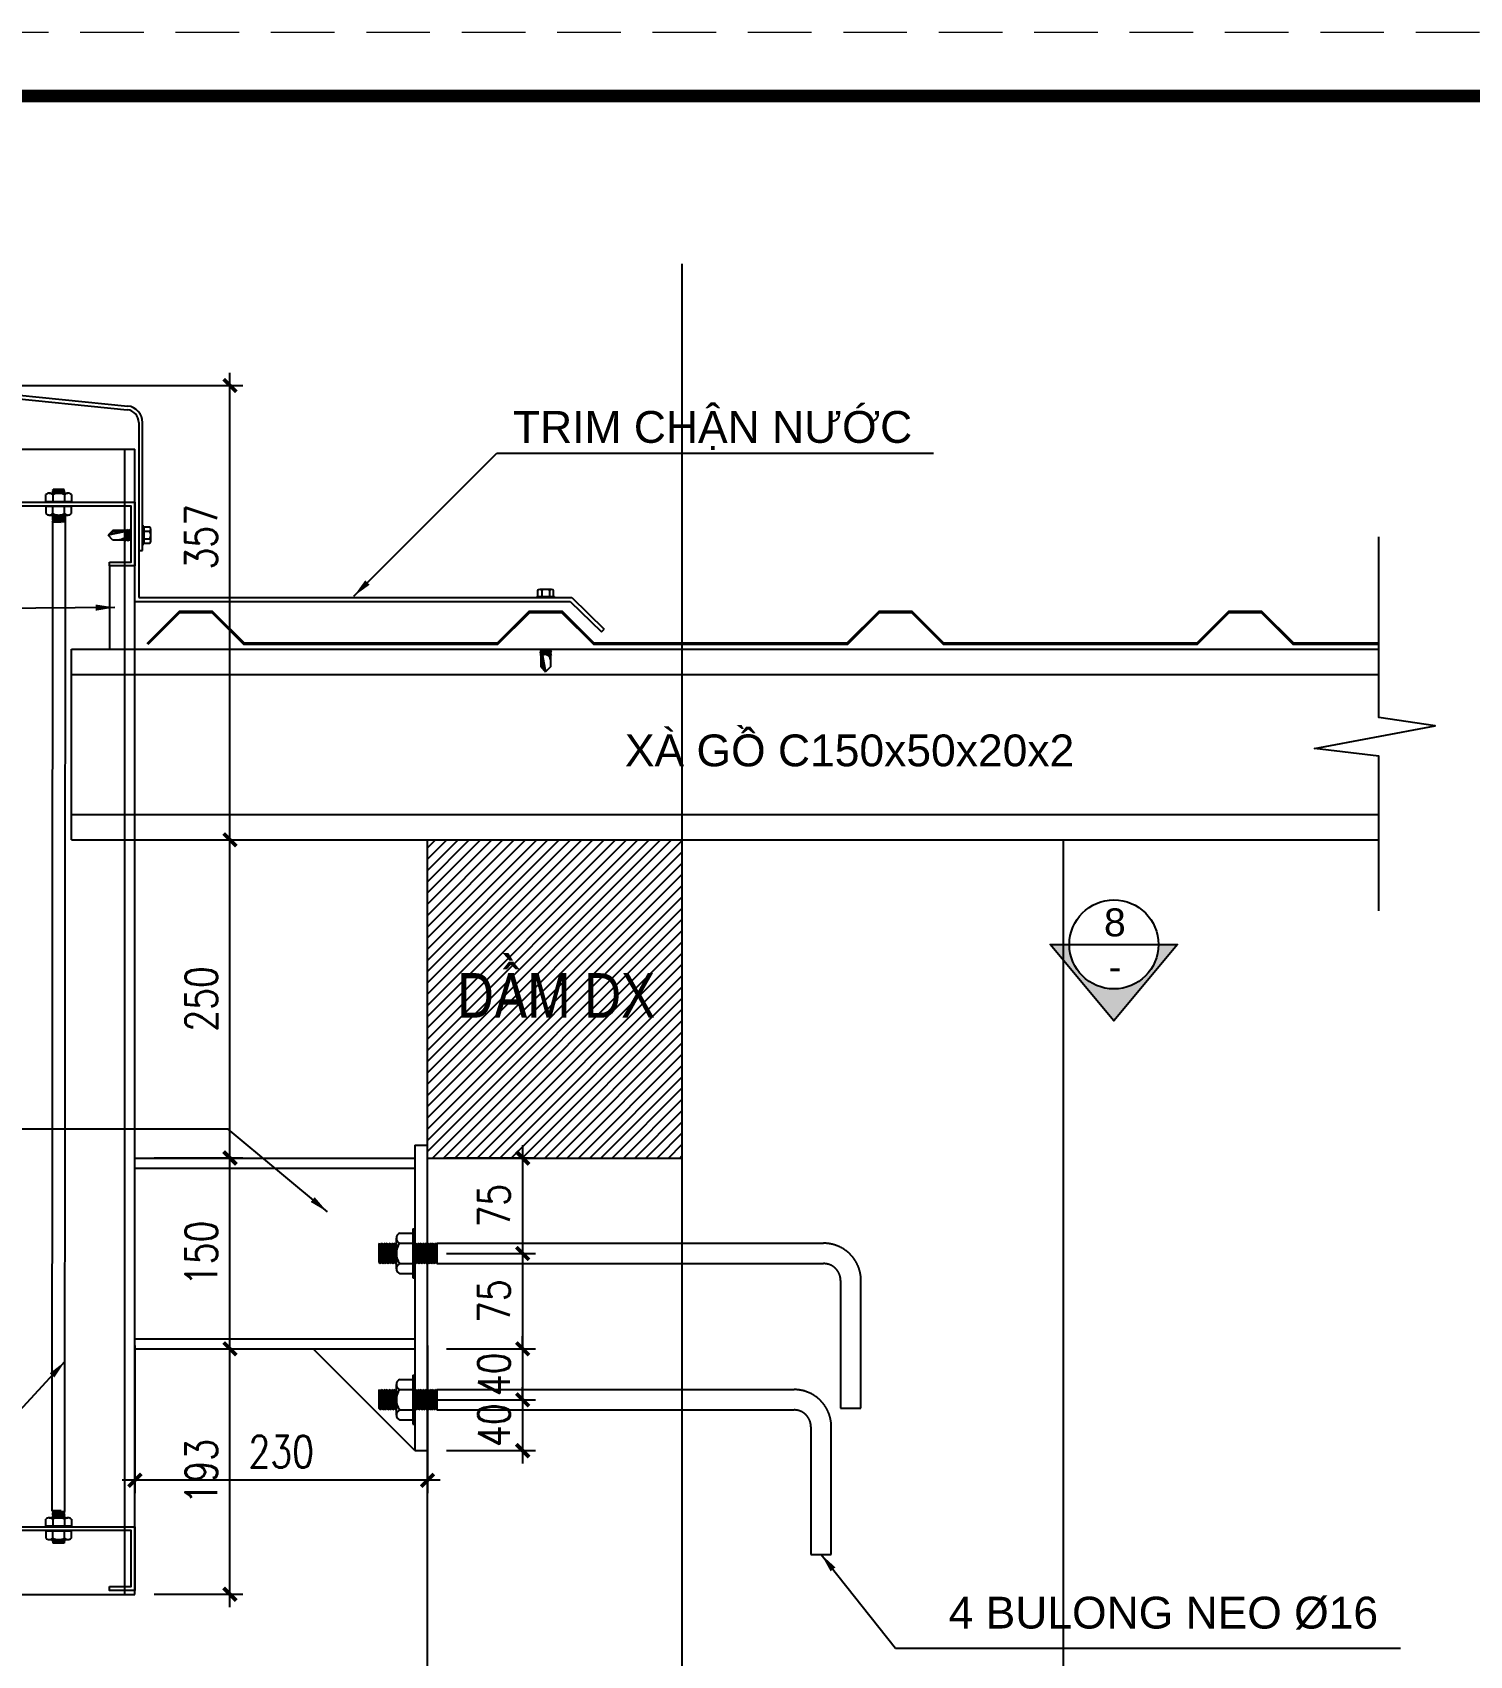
# Model space of a CAD drawing. Header units: inches. Extents: x 651127 to 1529722, y 768575 to 1021311.
# Drawn here: x 1243196 to 1254494, y 815219 to 827975 of the extents above; entities that cross this region are included whole.
import ezdxf
from ezdxf.enums import TextEntityAlignment as Align

# ---------------------------------------------------------------- set-up
doc = ezdxf.new("R2010")
doc.units = ezdxf.units.IN
doc.header["$LTSCALE"] = 1000
doc.header["$MEASUREMENT"] = 0
for name, pattern in [('CENTER2', [1.125, 0.75, -0.125, 0.125, -0.125]), ('DASHED2', [0.375, 0.25, -0.125]), ('HIDDEN', [0.375, 0.25, -0.125])]:
    doc.linetypes.add(name, pattern=pattern)
doc.layers.get('DEFPOINTS').update_dxf_attribs({"color": 8, "lineweight": 9})
for name, color, linetype in [('DWGshare.com_1', 7, 'Continuous'), ('DWGshare.com_10', 7, 'Continuous'), ('DWGshare.com_16', 2, 'Continuous'), ('DWGshare.com_19', 136, 'Continuous'), ('DWGshare.com_3', 7, 'Continuous'), ('DWGshare.com_32', 253, 'Continuous'), ('DWGshare.com_35', 9, 'Continuous'), ('DWGshare.com_36', 2, 'Continuous'), ('DWGshare.com_4', 8, 'CENTER2'), ('DWGshare.com_47', 2, 'Continuous'), ('DWGshare.com_9', 8, 'Continuous')]:
    doc.layers.add(name, color=color, linetype=linetype)
doc.styles.add('DWGshare.com_11', font='VNI-HelveB.TTF')
doc.styles.add('DWGshare.com_14', font='romans.shx', dxfattribs={"width": 0.8})
doc.styles.add('DWGshare.com_4', font='romans.shx', dxfattribs={"width": 0.8})
doc.styles.add('DWGshare.com_5', font='VHELVCN.TTF')
doc.styles.add('DWGshare.com_6', font='VHELVEN.TTF')
doc.dimstyles.new('DWGshare.com_12', dxfattribs={"dimscale": 100, "dimtxt": 2, "dimasz": 1.5, "dimexe": 1.5, "dimexo": 1.5, "dimgap": 1, "dimtad": 1, "dimdec": 0, "dimlfac": 0.2, "dimzin": 0, "dimdsep": 46, "dimtxsty": 'DWGshare.com_14', "dimblk": 'DWGshare.com_1', "dimcen": 3, "dimdle": 1.5, "dimclrd": 256, "dimclre": 256, "dimclrt": 7, "dimadec": 0, "dimazin": 0, "dimtfac": 1, "dimtdec": 0, "dimtix": 1, "dimtmove": 2, "dimatfit": 3, "dimfxl": 1, "dimtolj": 1, "dimtzin": 0, "dimarcsym": 0})
doc.dimstyles.new('DWGshare.com_7', dxfattribs={"dimscale": 100, "dimtxt": 2.5, "dimasz": 1, "dimexe": 1, "dimexo": 1.5, "dimgap": 1, "dimtad": 1, "dimdec": 0, "dimlfac": 0.1, "dimzin": 0, "dimdsep": 46, "dimtxsty": 'DWGshare.com_4', "dimblk": 'DWGshare.com_1', "dimcen": 1.5, "dimdle": 1, "dimclrd": 256, "dimclre": 256, "dimclrt": 7, "dimadec": 0, "dimazin": 0, "dimtfac": 1, "dimtdec": 0, "dimtix": 1, "dimtmove": 2, "dimatfit": 3, "dimfxl": 1, "dimtolj": 1, "dimtzin": 0, "dimarcsym": 0})

# ---------------------------------------------------------------- blocks, each defined once
blk = doc.blocks.new('DWGshare.com_1')
at = {"color": 0, "linetype": 'ByBlock', "const_width": 0.3}
blk.add_lwpolyline([(-0.5, -0.5), (0.5, 0.5)], dxfattribs=at)
blk = doc.blocks.new('*D946')
at = {"layer": 'DEFPOINTS', "color": 0, "ltscale": 100, "transparency": 16777216}
for p in [(1242384, 825200), (1244749, 825200), (1244002, 821629)]:
    blk.add_point(p, dxfattribs=at)
at = {"layer": 'DWGshare.com_19', "lineweight": -2, "ltscale": 100, "transparency": 16777216}
for p, q in [((1242534, 825200), (1244849, 825200)), ((1244749, 821529), (1244749, 825300)), ((1244152, 821629), (1244849, 821629))]:
    blk.add_line(p, q, dxfattribs=at)
at = {"layer": 'DWGshare.com_19', "lineweight": -2, "ltscale": 100, "transparency": 16777216, "xscale": 100, "yscale": 100, "zscale": 100}
for p, rotation in [((1244749, 825200), 90), ((1244749, 821629), 270)]:
    blk.add_blockref('DWGshare.com_1', p, dxfattribs=dict(at, rotation=rotation))
at = {"layer": 'DWGshare.com_19', "color": 7, "ltscale": 100, "transparency": 16777216, "insert": (1244522, 824011), "char_height": 250, "attachment_point": 5, "rotation": 90, "style": 'DWGshare.com_4'}
blk.add_mtext('\\A1;357', dxfattribs=at)
blk = doc.blocks.new('*D1030')
at = {"layer": 'DEFPOINTS', "color": 0, "ltscale": 100, "transparency": 16777216}
for p in [(1244002, 817805), (1246302, 817805), (1244002, 816596)]:
    blk.add_point(p, dxfattribs=at)
at = {"layer": 'DWGshare.com_19', "lineweight": -2, "ltscale": 100, "transparency": 16777216}
for p, q in [((1244002, 817655), (1244002, 816496)), ((1246302, 817655), (1246302, 816496)), ((1246402, 816596), (1243902, 816596))]:
    blk.add_line(p, q, dxfattribs=at)
at = {"layer": 'DWGshare.com_19', "lineweight": -2, "ltscale": 100, "transparency": 16777216, "xscale": 100, "yscale": 100, "zscale": 100, "rotation": 180}
blk.add_blockref('DWGshare.com_1', (1244002, 816596), dxfattribs=at)
at = {"layer": 'DWGshare.com_19', "lineweight": -2, "ltscale": 100, "transparency": 16777216, "xscale": 100, "yscale": 100, "zscale": 100}
blk.add_blockref('DWGshare.com_1', (1246302, 816596), dxfattribs=at)
at = {"layer": 'DWGshare.com_19', "color": 7, "ltscale": 100, "transparency": 16777216, "insert": (1245152, 816821), "char_height": 250, "attachment_point": 5, "style": 'DWGshare.com_4'}
blk.add_mtext('\\A1;230', dxfattribs=at)
blk = doc.blocks.new('*D1034')
at = {"layer": 'DEFPOINTS', "color": 0, "ltscale": 100, "transparency": 16777216}
for p in [(1244002, 821629), (1244749, 821629), (1244002, 819129)]:
    blk.add_point(p, dxfattribs=at)
at = {"layer": 'DWGshare.com_19', "lineweight": -2, "ltscale": 100, "transparency": 16777216}
for p, q in [((1244152, 821629), (1244849, 821629)), ((1244749, 819029), (1244749, 821729)), ((1244152, 819129), (1244849, 819129))]:
    blk.add_line(p, q, dxfattribs=at)
at = {"layer": 'DWGshare.com_19', "lineweight": -2, "ltscale": 100, "transparency": 16777216, "xscale": 100, "yscale": 100, "zscale": 100}
for p, rotation in [((1244749, 821629), 90), ((1244749, 819129), 270)]:
    blk.add_blockref('DWGshare.com_1', p, dxfattribs=dict(at, rotation=rotation))
at = {"layer": 'DWGshare.com_19', "color": 7, "ltscale": 100, "transparency": 16777216, "insert": (1244524, 820379), "char_height": 250, "attachment_point": 5, "rotation": 90, "style": 'DWGshare.com_4'}
blk.add_mtext('\\A1;250', dxfattribs=at)
blk = doc.blocks.new('*D1035')
at = {"layer": 'DEFPOINTS', "color": 0, "ltscale": 100, "transparency": 16777216}
for p in [(1244002, 819129), (1244749, 819129), (1244002, 817629)]:
    blk.add_point(p, dxfattribs=at)
at = {"layer": 'DWGshare.com_19', "lineweight": -2, "ltscale": 100, "transparency": 16777216}
for p, q in [((1244749, 817529), (1244749, 819229)), ((1244152, 819129), (1244849, 819129)), ((1244152, 817629), (1244849, 817629))]:
    blk.add_line(p, q, dxfattribs=at)
at = {"layer": 'DWGshare.com_19', "lineweight": -2, "ltscale": 100, "transparency": 16777216, "xscale": 100, "yscale": 100, "zscale": 100}
for p, rotation in [((1244749, 819129), 90), ((1244749, 817629), 270)]:
    blk.add_blockref('DWGshare.com_1', p, dxfattribs=dict(at, rotation=rotation))
at = {"layer": 'DWGshare.com_19', "color": 7, "ltscale": 100, "transparency": 16777216, "insert": (1244524, 818379), "char_height": 250, "attachment_point": 5, "rotation": 90, "style": 'DWGshare.com_4'}
blk.add_mtext('\\A1;150', dxfattribs=at)
blk = doc.blocks.new('*D1036')
at = {"layer": 'DEFPOINTS', "color": 0, "ltscale": 100, "transparency": 16777216}
for p in [(1244002, 817629), (1244749, 817629), (1244002, 815700)]:
    blk.add_point(p, dxfattribs=at)
at = {"layer": 'DWGshare.com_19', "lineweight": -2, "ltscale": 100, "transparency": 16777216}
for p, q in [((1244749, 815600), (1244749, 817729)), ((1244152, 817629), (1244849, 817629)), ((1244152, 815700), (1244849, 815700))]:
    blk.add_line(p, q, dxfattribs=at)
at = {"layer": 'DWGshare.com_19', "lineweight": -2, "ltscale": 100, "transparency": 16777216, "xscale": 100, "yscale": 100, "zscale": 100}
for p, rotation in [((1244749, 817629), 90), ((1244749, 815700), 270)]:
    blk.add_blockref('DWGshare.com_1', p, dxfattribs=dict(at, rotation=rotation))
at = {"layer": 'DWGshare.com_19', "color": 7, "ltscale": 100, "transparency": 16777216, "insert": (1244524, 816664), "char_height": 250, "attachment_point": 5, "rotation": 90, "style": 'DWGshare.com_4'}
blk.add_mtext('\\A1;193', dxfattribs=at)
blk = doc.blocks.new('*D997')
at = {"layer": 'DEFPOINTS', "color": 0, "ltscale": 100, "transparency": 16777216}
for p in [(1246302, 819129), (1246302, 818379), (1247050, 818379)]:
    blk.add_point(p, dxfattribs=at)
at = {"layer": 'DWGshare.com_19', "lineweight": -2, "ltscale": 100, "transparency": 16777216}
for p, q in [((1247050, 819229), (1247050, 818279)), ((1246452, 819129), (1247150, 819129)), ((1246452, 818379), (1247150, 818379))]:
    blk.add_line(p, q, dxfattribs=at)
at = {"layer": 'DWGshare.com_19', "lineweight": -2, "ltscale": 100, "transparency": 16777216, "xscale": 100, "yscale": 100, "zscale": 100}
for p, rotation in [((1247050, 819129), 90), ((1247050, 818379), 270)]:
    blk.add_blockref('DWGshare.com_1', p, dxfattribs=dict(at, rotation=rotation))
at = {"layer": 'DWGshare.com_19', "color": 7, "ltscale": 100, "transparency": 16777216, "insert": (1246825, 818754), "char_height": 250, "attachment_point": 5, "rotation": 90, "style": 'DWGshare.com_4'}
blk.add_mtext('\\A1;75', dxfattribs=at)
blk = doc.blocks.new('*D998')
at = {"layer": 'DEFPOINTS', "color": 0, "ltscale": 100, "transparency": 16777216}
for p in [(1246302, 818379), (1246302, 817629), (1247050, 817629)]:
    blk.add_point(p, dxfattribs=at)
at = {"layer": 'DWGshare.com_19', "lineweight": -2, "ltscale": 100, "transparency": 16777216}
for p, q in [((1247050, 818479), (1247050, 817529)), ((1246452, 818379), (1247150, 818379)), ((1246452, 817629), (1247150, 817629))]:
    blk.add_line(p, q, dxfattribs=at)
at = {"layer": 'DWGshare.com_19', "lineweight": -2, "ltscale": 100, "transparency": 16777216, "xscale": 100, "yscale": 100, "zscale": 100}
for p, rotation in [((1247050, 818379), 90), ((1247050, 817629), 270)]:
    blk.add_blockref('DWGshare.com_1', p, dxfattribs=dict(at, rotation=rotation))
at = {"layer": 'DWGshare.com_19', "color": 7, "ltscale": 100, "transparency": 16777216, "insert": (1246825, 818004), "char_height": 250, "attachment_point": 5, "rotation": 90, "style": 'DWGshare.com_4'}
blk.add_mtext('\\A1;75', dxfattribs=at)
blk = doc.blocks.new('*D999')
at = {"layer": 'DEFPOINTS', "color": 0, "ltscale": 100, "transparency": 16777216}
for p in [(1246302, 817629), (1246185, 817229), (1247050, 817229)]:
    blk.add_point(p, dxfattribs=at)
at = {"layer": 'DWGshare.com_19', "lineweight": -2, "ltscale": 100, "transparency": 16777216}
for p, q in [((1247050, 817629), (1247050, 817729)), ((1246452, 817629), (1247150, 817629)), ((1247050, 817629), (1247050, 817229)), ((1246335, 817229), (1247150, 817229)), ((1247050, 817229), (1247050, 817129))]:
    blk.add_line(p, q, dxfattribs=at)
at = {"layer": 'DWGshare.com_19', "lineweight": -2, "ltscale": 100, "transparency": 16777216, "xscale": 100, "yscale": 100, "zscale": 100}
for p, rotation in [((1247050, 817629), 270), ((1247050, 817229), 90)]:
    blk.add_blockref('DWGshare.com_1', p, dxfattribs=dict(at, rotation=rotation))
at = {"layer": 'DWGshare.com_19', "color": 7, "ltscale": 100, "transparency": 16777216, "insert": (1246825, 817429), "char_height": 250, "attachment_point": 5, "rotation": 90, "style": 'DWGshare.com_4'}
blk.add_mtext('\\A1;40', dxfattribs=at)
blk = doc.blocks.new('*D1000')
at = {"layer": 'DEFPOINTS', "color": 0, "ltscale": 100, "transparency": 16777216}
for p in [(1246185, 817229), (1246302, 816829), (1247050, 816829)]:
    blk.add_point(p, dxfattribs=at)
at = {"layer": 'DWGshare.com_19', "lineweight": -2, "ltscale": 100, "transparency": 16777216}
for p, q in [((1247050, 817229), (1247050, 817329)), ((1246335, 817229), (1247150, 817229)), ((1247050, 817229), (1247050, 816829)), ((1246452, 816829), (1247150, 816829)), ((1247050, 816829), (1247050, 816729))]:
    blk.add_line(p, q, dxfattribs=at)
at = {"layer": 'DWGshare.com_19', "lineweight": -2, "ltscale": 100, "transparency": 16777216, "xscale": 100, "yscale": 100, "zscale": 100}
for p, rotation in [((1247050, 817229), 270), ((1247050, 816829), 90)]:
    blk.add_blockref('DWGshare.com_1', p, dxfattribs=dict(at, rotation=rotation))
at = {"layer": 'DWGshare.com_19', "color": 7, "ltscale": 100, "transparency": 16777216, "insert": (1246825, 817029), "char_height": 250, "attachment_point": 5, "rotation": 90, "style": 'DWGshare.com_4'}
blk.add_mtext('\\A1;40', dxfattribs=at)

msp = doc.modelspace()

# ---------------------------------------------------------------- hatches: boundary and pattern name
at = {"layer": 'DWGshare.com_16'}
msp.add_hatch(color=31, dxfattribs=at).paths.add_polyline_path([(1251698.5, 820207.3), (1252198.5, 820807.3), (1252048.5, 820807.3, -0.4142136), (1251698.5, 820457.3, -0.4142136), (1251348.5, 820807.3), (1251198.5, 820807.3)])
at = {"layer": 'DWGshare.com_9', "ltscale": 100}
h = msp.add_hatch(dxfattribs=at)
h.set_pattern_fill('ANSI31', color=256, scale=500, style=0)
h.set_pattern_definition([(45, (989999.25, 967695.187), (-44.194174, 44.194174), [])])
h.paths.add_polyline_path([(1248301.9, 821628.9), (1246301.9, 821628.9), (1246301.9, 820105.1), (1246301.9, 819128.9), (1248301.9, 819128.9)])
h.paths.add_polyline_path([(1246447.7, 820143.7), (1248264.6, 820143.7), (1248264.6, 820669.4), (1246447.7, 820669.4)], flags=24)

# ---------------------------------------------------------------- linework, layer by layer
at = {"layer": 'DEFPOINTS', "linetype": 'HIDDEN', "ltscale": 2}
msp.add_lwpolyline([(1180221.5, 768574.8), (1264321.5, 768574.8), (1264321.5, 827974.8), (1180221.5, 827974.8)], close=True, dxfattribs=at)
at = {"layer": 'DWGshare.com_1', "const_width": 100}
msp.add_lwpolyline([(1182221.5, 769074.8), (1263821.5, 769074.8), (1263821.5, 827474.8), (1182221.5, 827474.8)], close=True, dxfattribs=at)
at = {"layer": 'DWGshare.com_16', "color": 31}
msp.add_line((1251348.5, 820807.3), (1252048.5, 820807.3), dxfattribs=at)
msp.add_lwpolyline([(1252048.5, 820807.3), (1252198.5, 820807.3), (1251698.5, 820207.3), (1251698.5, 820207.3), (1251198.5, 820807.3), (1251348.5, 820807.3)], dxfattribs=at)
msp.add_circle((1251698.5, 820807.3), 350, dxfattribs=at)
at = {"layer": 'DWGshare.com_19'}
msp.add_lwpolyline([(1253781.3, 821071.4), (1253781.3, 822288.2), (1253276.6, 822347), (1254222.9, 822525.1), (1253781.3, 822591.4), (1253781.3, 824011.1)], dxfattribs=at)
at = {"layer": 'DWGshare.com_3', "ltscale": 100}
for p, q in [((1246301.9, 820105.1), (1246301.9, 821628.9)), ((1248301.9, 821628.9), (1248301.9, 819128.9)), ((1251301.9, 811332.1), (1251301.9, 821628.9)), ((1246301.9, 811332.1), (1246301.9, 820105.1)), ((1246301.9, 819128.9), (1248301.9, 819128.9))]:
    msp.add_line(p, q, dxfattribs=at)
at = {"layer": 'DWGshare.com_32', "ltscale": 0.9}
for p, q in [((1242353.9, 825199.5), (1243945, 825039.1)), ((1242383.9, 825166.4), (1243942, 825009.2)), ((1244031.9, 824909.7), (1244031.9, 823902.7)), ((1244061.9, 823902.7), (1244061.9, 824909.7)), ((1244031.9, 824699.5), (1244031.9, 823533.1)), ((1243964.9, 824068.3), (1243968.3, 824064.9)), ((1243968.3, 823981.4), (1243964.1, 823985.5)), ((1244031.9, 823902.7), (1244061.9, 823902.7)), ((1244001.9, 823503.1), (1247424.4, 823503.1)), ((1244031.9, 823533.1), (1247436.6, 823533.1)), ((1247424.4, 823503.1), (1247669.5, 823264.8)), ((1247436.6, 823533.1), (1247690.4, 823286.3)), ((1247669.5, 823264.8), (1247690.4, 823286.3))]:
    msp.add_line(p, q, dxfattribs=at)
at = {"layer": 'DWGshare.com_32', "ltscale": 100}
for p, q in [((1242801.9, 824699.5), (1244001.9, 824699.5)), ((1243921.9, 823128.9), (1243921.9, 824699.5)), ((1244001.9, 823128.9), (1244001.9, 824699.5)), ((1243801.9, 823782.9), (1243801.9, 823128.9)), ((1243501.9, 821628.9), (1243501.9, 823128.9)), ((1243501.9, 823128.9), (1253781.3, 823128.9)), ((1243501.9, 821628.9), (1253781.3, 821628.9)), ((1243921.9, 815699.5), (1243921.9, 821628.9)), ((1244001.9, 815699.5), (1244001.9, 821628.9)), ((1246201.9, 819228.9), (1246201.9, 816828.9)), ((1246201.9, 819228.9), (1246301.9, 819228.9)), ((1244001.9, 819128.9), (1246201.9, 819128.9)), ((1244001.9, 819048.9), (1246201.9, 819048.9)), ((1244001.9, 817708.9), (1246201.9, 817708.9)), ((1244001.9, 817628.9), (1246201.9, 817628.9)), ((1246201.9, 816828.9), (1245401.9, 817628.9)), ((1246201.9, 816828.9), (1246301.9, 816828.9)), ((1242801.9, 815699.5), (1244001.9, 815699.5))]:
    msp.add_line(p, q, dxfattribs=at)
at = {"layer": 'DWGshare.com_32', "ltscale": 0.9}
for points in [[(1243801.9, 823812.9), (1243971.9, 823812.9), (1243971.9, 824252.9), (1242831.9, 824252.9), (1242831.9, 823812.9), (1243001.9, 823812.9), (1243001.9, 823782.9), (1242801.9, 823782.9), (1242801.9, 824282.9), (1244001.9, 824282.9), (1244001.9, 823782.9), (1243801.9, 823782.9)], [(1243801.9, 815760.6), (1243971.9, 815760.6), (1243971.9, 816200.6), (1242831.9, 816200.6), (1242831.9, 815760.6), (1243001.9, 815760.6), (1243001.9, 815730.6), (1242801.9, 815730.6), (1242801.9, 816230.6), (1244001.9, 816230.6), (1244001.9, 815730.6), (1243801.9, 815730.6)]]:
    msp.add_lwpolyline(points, close=True, dxfattribs=at)
for radius in [100, 130]:
    msp.add_arc((1243931.9, 824909.7), radius, 0, 84.24119, dxfattribs=at)
at = {"layer": 'DWGshare.com_35'}
for p, q in [((1243828.3, 824061.1), (1243790.5, 824023.3)), ((1243828.3, 824061.1), (1243828.3, 824049)), ((1243915.9, 824061.1), (1243828.3, 824061.1)), ((1243920.2, 824065.4), (1243915.9, 824061.1)), ((1243917.2, 824049), (1243915.9, 824061.1)), ((1243920.2, 824065.4), (1243917.2, 824049)), ((1243917.2, 824049), (1243924.4, 824061.1)), ((1243935.2, 824061.1), (1243919.1, 823985.5)), ((1243920.2, 824065.4), (1243924.4, 824061.1)), ((1243935.2, 824061.1), (1243924.4, 824061.1)), ((1243942.4, 824068.3), (1243926.4, 823978.3)), ((1243949.6, 824061.1), (1243933.6, 823985.5)), ((1243942.4, 824068.3), (1243935.2, 824061.1)), ((1243957.7, 824061.1), (1243941.6, 823985.5)), ((1243942.4, 824068.3), (1243949.6, 824061.1)), ((1243964.9, 824068.3), (1243948.9, 823978.3)), ((1243957.7, 824061.1), (1243949.6, 824061.1)), ((1243964.9, 824068.3), (1243957.7, 824061.1)), ((1244064.6, 824077.4), (1244061.9, 824077.4)), ((1244061.9, 824077.4), (1244061.9, 823969.3)), ((1244072.1, 824093.8), (1244064.6, 824093.8)), ((1244064.6, 824093.8), (1244064.6, 823952.8)), ((1244072.1, 824093.8), (1244072.1, 823952.8)), ((1244119.3, 824086.3), (1244072.1, 824086.3)), ((1244119.3, 824052.9), (1244072.1, 824052.9)), ((1244126.3, 823977.1), (1244126.3, 824069.6)), ((1243828.3, 824049), (1243790.5, 824023.3)), ((1243917.2, 824049), (1243790.5, 824023.3)), ((1243828.3, 823985.5), (1243790.5, 824023.3)), ((1243917.2, 824049), (1243828.3, 824049)), ((1243919.1, 823985.5), (1243828.3, 823985.5)), ((1243926.4, 823978.3), (1243919.1, 823985.5)), ((1243926.4, 823978.3), (1243933.6, 823985.5)), ((1243941.6, 823985.5), (1243933.6, 823985.5)), ((1243948.9, 823978.3), (1243941.6, 823985.5)), ((1243948.9, 823978.3), (1243956.1, 823985.5)), ((1243968.3, 824043.2), (1243956.1, 823985.5)), ((1243964.1, 823985.5), (1243956.1, 823985.5)), ((1244064.6, 823969.3), (1244061.9, 823969.3)), ((1244064.6, 823952.8), (1244072.1, 823952.8)), ((1244119.3, 823993.8), (1244072.1, 823993.8)), ((1244072.1, 823960.3), (1244119.3, 823960.3)), ((1247160.3, 823543.2), (1247301.3, 823543.2)), ((1247160.3, 823543.2), (1247160.3, 823535.7)), ((1247167.8, 823590.5), (1247167.8, 823543.2)), ((1247277.1, 823597.5), (1247184.5, 823597.5)), ((1247201.2, 823590.5), (1247201.2, 823543.2)), ((1247260.4, 823590.5), (1247260.4, 823543.2)), ((1247293.8, 823543.2), (1247293.8, 823590.5)), ((1247301.3, 823535.7), (1247301.3, 823543.2)), ((1247160.3, 823535.7), (1247301.3, 823535.7)), ((1247176.8, 823535.7), (1247176.8, 823533.1)), ((1247176.8, 823533.1), (1247284.8, 823533.1)), ((1247284.8, 823535.7), (1247284.8, 823533.1)), ((1247185.8, 823125.5), (1247189.2, 823128.9)), ((1247185.8, 823125.5), (1247275.8, 823109.5)), ((1247185.8, 823125.5), (1247193, 823118.3)), ((1247185.8, 823103), (1247193, 823110.2)), ((1247185.8, 823103), (1247275.8, 823087)), ((1247185.8, 823103), (1247193, 823095.8)), ((1247188.7, 823080.8), (1247193, 823085)), ((1247188.7, 823080.8), (1247205.2, 823077.8)), ((1247188.7, 823080.8), (1247193, 823076.5)), ((1247193, 823118.3), (1247268.6, 823102.2)), ((1247193, 823118.3), (1247193, 823110.2)), ((1247193, 823110.2), (1247268.6, 823094.2)), ((1247193, 823095.8), (1247268.6, 823079.7)), ((1247193, 823095.8), (1247193, 823085)), ((1247205.2, 823077.8), (1247193, 823085)), ((1247205.2, 823077.8), (1247193, 823076.5)), ((1247193, 823076.5), (1247193, 822988.9)), ((1247205.2, 823077.8), (1247230.8, 822951.1)), ((1247205.2, 823077.8), (1247205.2, 822988.9)), ((1247211, 823128.9), (1247268.6, 823116.7)), ((1247272.7, 823128.9), (1247268.6, 823124.7)), ((1247268.6, 823124.7), (1247268.6, 823116.7)), ((1247275.8, 823109.5), (1247268.6, 823116.7)), ((1247275.8, 823109.5), (1247268.6, 823102.2)), ((1247268.6, 823102.2), (1247268.6, 823094.2)), ((1247275.8, 823087), (1247268.6, 823094.2)), ((1247275.8, 823087), (1247268.6, 823079.7)), ((1247268.6, 823079.7), (1247268.6, 822988.9)), ((1247193, 822988.9), (1247230.8, 822951.1)), ((1247193, 822988.9), (1247205.2, 822988.9)), ((1247205.2, 822988.9), (1247230.8, 822951.1)), ((1247268.6, 822988.9), (1247230.8, 822951.1))]:
    msp.add_line(p, q, dxfattribs=at)
for centre, radius, start, end in [((1244102.9, 824069.6), 23.4, 314.51051, 45.48949), ((1244060.5, 824023.3), 65.8, 333.32156, 26.67844), ((1244102.9, 823977.1), 23.4, 314.51051, 45.48949), ((1244126.3, 823993.8), 2.7034e-12, 151.78679, 145.6539), ((1247184.5, 823574), 23.4, 44.51051, 135.48949), ((1247230.8, 823531.6), 65.8, 63.32156, 116.67844), ((1247260.4, 823597.5), 2.7034e-12, 241.78679, 235.6539), ((1247277.1, 823574), 23.4, 44.51051, 135.48949)]:
    msp.add_arc(centre, radius, start, end, dxfattribs=at)
for points in [[(1243917.2, 824049), (1243920.6, 824045), (1243932.7, 824030.6), (1243919, 823996.8), (1243891.4, 823987.4), (1243876.3, 823986.1), (1243870.4, 823985.5)], [(1247205.2, 823077.8), (1247209.2, 823081.2), (1247223.5, 823093.3), (1247257.3, 823079.6), (1247266.8, 823052), (1247268.1, 823036.9), (1247268.6, 823031)]]:
    msp.add_open_spline(points, degree=3, knots=[0, 0, 0, 0, 15.2316241, 54.6754093, 82.1600205, 100.1389207, 100.1389207, 100.1389207, 100.1389207], dxfattribs=at)
at = {"layer": 'DWGshare.com_36'}
for p, q in [((1243301.9, 824287), (1243301.9, 824342.6)), ((1243328.5, 824353.7), (1243475.4, 824353.7)), ((1243351.9, 824364.8), (1243358.2, 824371)), ((1243351.9, 824364.8), (1243358.2, 824358.5)), ((1243353.3, 824353.7), (1243358.2, 824358.5)), ((1243355, 824342.6), (1243355, 824287)), ((1243355.1, 824374.2), (1243359.6, 824382.3)), ((1243355.1, 824374.2), (1243358.2, 824371)), ((1243358.2, 824371), (1243445.7, 824361.1)), ((1243358.2, 824358.5), (1243400.6, 824353.7)), ((1243445.7, 824382.3), (1243359.6, 824382.3)), ((1243401.9, 824378.5), (1243445.7, 824373.6)), ((1243445.7, 824373.6), (1243445.7, 824382.3)), ((1243451.9, 824367.3), (1243445.7, 824373.6)), ((1243451.9, 824367.3), (1243445.7, 824361.1)), ((1243451.9, 824354.8), (1243445.7, 824361.1)), ((1243448.9, 824342.6), (1243448.9, 824287)), ((1243451.9, 824354.8), (1243450.8, 824353.7)), ((1243501.9, 824342.6), (1243501.9, 824287)), ((1243501.9, 824287), (1243301.9, 824287)), ((1243501.9, 824248.7), (1243301.9, 824248.7)), ((1243301.9, 824248.7), (1243301.9, 824193.2)), ((1243328.5, 824182), (1243475.4, 824182)), ((1243351.9, 824176.5), (1243357.5, 824182)), ((1243355, 824193.2), (1243355, 824248.7)), ((1243364.1, 824182), (1243445.7, 824172.7)), ((1243451.9, 824179), (1243445.7, 824172.7)), ((1243448.9, 824193.2), (1243448.9, 824248.7)), ((1243451.9, 824179), (1243448.9, 824182)), ((1243451.9, 816354.5), (1243455.6, 824182)), ((1243501.9, 824193.2), (1243501.9, 824248.7)), ((1243351.9, 824176.5), (1243358.2, 824170.2)), ((1243351.9, 824164), (1243358.2, 824170.2)), ((1243351.9, 824164), (1243358.2, 824157.7)), ((1243351.9, 824151.5), (1243358.2, 824157.7)), ((1243351.9, 824151.5), (1243358.2, 824145.2)), ((1243351.9, 824139), (1243358.2, 824145.2)), ((1243351.9, 824139), (1243358.2, 824132.7)), ((1243351.9, 824126.5), (1243358.2, 824132.7)), ((1243351.9, 816357), (1243355.6, 824126.5)), ((1243358.2, 824170.2), (1243445.7, 824160.2)), ((1243358.2, 824157.7), (1243445.7, 824147.7)), ((1243358.2, 824145.2), (1243445.7, 824135.2)), ((1243358.2, 824132.7), (1243420.8, 824126.5)), ((1243451.9, 824166.5), (1243445.7, 824172.7)), ((1243451.9, 824166.5), (1243445.7, 824160.2)), ((1243451.9, 824154), (1243445.7, 824160.2)), ((1243451.9, 824154), (1243445.7, 824147.7)), ((1243451.9, 824141.5), (1243445.7, 824147.7)), ((1243451.9, 824141.5), (1243445.7, 824135.2)), ((1243451.9, 824129), (1243445.7, 824135.2)), ((1246185.3, 818571.5), (1246201.9, 818571.5)), ((1246185.3, 818571.5), (1246185.3, 818186.3)), ((1246201.9, 818571.5), (1246201.9, 818186.3)), ((1245925.8, 818458.9), (1245922.2, 818455.3)), ((1245922.2, 818308.9), (1245922.2, 818455.3)), ((1245925.8, 818458.9), (1245935.8, 818448.9)), ((1245945.8, 818458.9), (1245935.8, 818448.9)), ((1245962.2, 818308.9), (1245935.8, 818448.9)), ((1245945.8, 818458.9), (1245955.8, 818448.9)), ((1245965.8, 818458.9), (1245955.8, 818448.9)), ((1245982.2, 818308.9), (1245955.8, 818448.9)), ((1245965.8, 818458.9), (1245975.8, 818448.9)), ((1245985.8, 818458.9), (1245975.8, 818448.9)), ((1246002.2, 818308.9), (1245975.8, 818448.9)), ((1245985.8, 818458.9), (1245995.8, 818448.9)), ((1246005.8, 818458.9), (1245995.8, 818448.9)), ((1246022.2, 818308.9), (1245995.8, 818448.9)), ((1246005.8, 818458.9), (1246015.8, 818448.9)), ((1246025.8, 818458.9), (1246015.8, 818448.9)), ((1246042.2, 818308.9), (1246015.8, 818448.9)), ((1246042.2, 818308.9), (1246015.8, 818448.9)), ((1246025.8, 818458.9), (1246035.8, 818448.9)), ((1246045.8, 818458.9), (1246035.8, 818448.9)), ((1246057.3, 818334.9), (1246035.8, 818448.9)), ((1246057.3, 818334.9), (1246035.8, 818448.9)), ((1246045.8, 818458.9), (1246055.8, 818448.9)), ((1246057.3, 818450.4), (1246055.8, 818448.9)), ((1246057.3, 818441), (1246055.8, 818448.9)), ((1246057.3, 818258.9), (1246057.3, 818498.9)), ((1246084, 818538.9), (1246185.3, 818538.9)), ((1246084, 818458.9), (1246185.3, 818458.9)), ((1246210.3, 818458.9), (1246201.9, 818450.5)), ((1246226.7, 818308.9), (1246201.9, 818440.4)), ((1246210.3, 818458.9), (1246220.3, 818448.9)), ((1246230.3, 818458.9), (1246220.3, 818448.9)), ((1246246.7, 818308.9), (1246220.3, 818448.9)), ((1246230.3, 818458.9), (1246240.3, 818448.9)), ((1246250.3, 818458.9), (1246240.3, 818448.9)), ((1246266.7, 818308.9), (1246240.3, 818448.9)), ((1246250.3, 818458.9), (1246260.3, 818448.9)), ((1246270.3, 818458.9), (1246260.3, 818448.9)), ((1246286.7, 818308.9), (1246260.3, 818448.9)), ((1246270.3, 818458.9), (1246280.3, 818448.9)), ((1246290.3, 818458.9), (1246280.3, 818448.9)), ((1246306.7, 818308.9), (1246280.3, 818448.9)), ((1246290.3, 818458.9), (1246300.3, 818448.9)), ((1246310.3, 818458.9), (1246300.3, 818448.9)), ((1246326.7, 818308.9), (1246300.3, 818448.9)), ((1246310.3, 818458.9), (1246320.3, 818448.9)), ((1246330.3, 818458.9), (1246320.3, 818448.9)), ((1246346.7, 818308.9), (1246320.3, 818448.9)), ((1246330.3, 818458.9), (1246340.3, 818448.9)), ((1246350.3, 818458.9), (1246340.3, 818448.9)), ((1246366.7, 818308.9), (1246340.3, 818448.9)), ((1246350.3, 818458.9), (1246360.3, 818448.9)), ((1246370.3, 818458.9), (1246360.3, 818448.9)), ((1246374.4, 818374.3), (1246360.3, 818448.9)), ((1246370.3, 818458.9), (1246374.4, 818454.8)), ((1246374.4, 818458.9), (1246374.4, 818298.9)), ((1245942.2, 818308.9), (1245922.2, 818415)), ((1246206.7, 818308.9), (1246201.9, 818334.3)), ((1245932.2, 818298.9), (1245922.2, 818308.9)), ((1245932.2, 818298.9), (1245942.2, 818308.9)), ((1245952.2, 818298.9), (1245942.2, 818308.9)), ((1245952.2, 818298.9), (1245962.2, 818308.9)), ((1245972.2, 818298.9), (1245962.2, 818308.9)), ((1245972.2, 818298.9), (1245982.2, 818308.9)), ((1245992.2, 818298.9), (1245982.2, 818308.9)), ((1245992.2, 818298.9), (1246002.2, 818308.9)), ((1246012.2, 818298.9), (1246002.2, 818308.9)), ((1246012.2, 818298.9), (1246022.2, 818308.9)), ((1246032.2, 818298.9), (1246022.2, 818308.9)), ((1246032.2, 818298.9), (1246042.2, 818308.9)), ((1246052.2, 818298.9), (1246042.2, 818308.9)), ((1246052.2, 818298.9), (1246057.3, 818304)), ((1246084, 818298.9), (1246185.3, 818298.9)), ((1246185.3, 818218.9), (1246084, 818218.9)), ((1246185.3, 818186.3), (1246201.9, 818186.3)), ((1246201.9, 818304.1), (1246206.7, 818308.9)), ((1246216.7, 818298.9), (1246206.7, 818308.9)), ((1246216.7, 818298.9), (1246226.7, 818308.9)), ((1246236.7, 818298.9), (1246226.7, 818308.9)), ((1246236.7, 818298.9), (1246246.7, 818308.9)), ((1246256.7, 818298.9), (1246246.7, 818308.9)), ((1246256.7, 818298.9), (1246266.7, 818308.9)), ((1246276.7, 818298.9), (1246266.7, 818308.9)), ((1246276.7, 818298.9), (1246286.7, 818308.9)), ((1246296.7, 818298.9), (1246286.7, 818308.9)), ((1246296.7, 818298.9), (1246306.7, 818308.9)), ((1246316.7, 818298.9), (1246306.7, 818308.9)), ((1246316.7, 818298.9), (1246326.7, 818308.9)), ((1246336.7, 818298.9), (1246326.7, 818308.9)), ((1246336.7, 818298.9), (1246346.7, 818308.9)), ((1246356.7, 818298.9), (1246346.7, 818308.9)), ((1246356.7, 818298.9), (1246366.7, 818308.9)), ((1246371.7, 818303.9), (1246366.7, 818308.9)), ((1246371.7, 818303.9), (1246374.4, 818305.4)), ((1246185.3, 817421.5), (1246201.9, 817421.5)), ((1246185.3, 817421.5), (1246185.3, 817036.3)), ((1246201.9, 817421.5), (1246201.9, 817036.3)), ((1245925.8, 817308.9), (1245922.2, 817305.3)), ((1245922.2, 817158.9), (1245922.2, 817305.3)), ((1245925.8, 817308.9), (1245935.8, 817298.9)), ((1245945.8, 817308.9), (1245935.8, 817298.9)), ((1245962.2, 817158.9), (1245935.8, 817298.9)), ((1245945.8, 817308.9), (1245955.8, 817298.9)), ((1245965.8, 817308.9), (1245955.8, 817298.9)), ((1245982.2, 817158.9), (1245955.8, 817298.9)), ((1245965.8, 817308.9), (1245975.8, 817298.9)), ((1245985.8, 817308.9), (1245975.8, 817298.9)), ((1246002.2, 817158.9), (1245975.8, 817298.9)), ((1245985.8, 817308.9), (1245995.8, 817298.9)), ((1246005.8, 817308.9), (1245995.8, 817298.9)), ((1246022.2, 817158.9), (1245995.8, 817298.9)), ((1246005.8, 817308.9), (1246015.8, 817298.9)), ((1246025.8, 817308.9), (1246015.8, 817298.9)), ((1246042.2, 817158.9), (1246015.8, 817298.9)), ((1246042.2, 817158.9), (1246015.8, 817298.9)), ((1246025.8, 817308.9), (1246035.8, 817298.9)), ((1246045.8, 817308.9), (1246035.8, 817298.9)), ((1246057.3, 817184.9), (1246035.8, 817298.9)), ((1246057.3, 817184.9), (1246035.8, 817298.9)), ((1246045.8, 817308.9), (1246055.8, 817298.9)), ((1246057.3, 817300.4), (1246055.8, 817298.9)), ((1246057.3, 817291), (1246055.8, 817298.9)), ((1246057.3, 817108.9), (1246057.3, 817348.9)), ((1246084, 817388.9), (1246185.3, 817388.9)), ((1246084, 817308.9), (1246185.3, 817308.9)), ((1246210.3, 817308.9), (1246201.9, 817300.5)), ((1246226.7, 817158.9), (1246201.9, 817290.4)), ((1246210.3, 817308.9), (1246220.3, 817298.9)), ((1246230.3, 817308.9), (1246220.3, 817298.9)), ((1246246.7, 817158.9), (1246220.3, 817298.9)), ((1246230.3, 817308.9), (1246240.3, 817298.9)), ((1246250.3, 817308.9), (1246240.3, 817298.9)), ((1246266.7, 817158.9), (1246240.3, 817298.9)), ((1246250.3, 817308.9), (1246260.3, 817298.9)), ((1246270.3, 817308.9), (1246260.3, 817298.9)), ((1246286.7, 817158.9), (1246260.3, 817298.9)), ((1246270.3, 817308.9), (1246280.3, 817298.9)), ((1246290.3, 817308.9), (1246280.3, 817298.9)), ((1246306.7, 817158.9), (1246280.3, 817298.9)), ((1246290.3, 817308.9), (1246300.3, 817298.9)), ((1246310.3, 817308.9), (1246300.3, 817298.9)), ((1246326.7, 817158.9), (1246300.3, 817298.9)), ((1246310.3, 817308.9), (1246320.3, 817298.9)), ((1246330.3, 817308.9), (1246320.3, 817298.9)), ((1246346.7, 817158.9), (1246320.3, 817298.9)), ((1246330.3, 817308.9), (1246340.3, 817298.9)), ((1246350.3, 817308.9), (1246340.3, 817298.9)), ((1246366.7, 817158.9), (1246340.3, 817298.9)), ((1246350.3, 817308.9), (1246360.3, 817298.9)), ((1246370.3, 817308.9), (1246360.3, 817298.9)), ((1246374.4, 817224.3), (1246360.3, 817298.9)), ((1246370.3, 817308.9), (1246374.4, 817304.8)), ((1246374.4, 817308.9), (1246374.4, 817148.9)), ((1245942.2, 817158.9), (1245922.2, 817265)), ((1246206.7, 817158.9), (1246201.9, 817184.3)), ((1245932.2, 817148.9), (1245922.2, 817158.9)), ((1245932.2, 817148.9), (1245942.2, 817158.9)), ((1245952.2, 817148.9), (1245942.2, 817158.9)), ((1245952.2, 817148.9), (1245962.2, 817158.9)), ((1245972.2, 817148.9), (1245962.2, 817158.9)), ((1245972.2, 817148.9), (1245982.2, 817158.9)), ((1245992.2, 817148.9), (1245982.2, 817158.9)), ((1245992.2, 817148.9), (1246002.2, 817158.9)), ((1246012.2, 817148.9), (1246002.2, 817158.9)), ((1246012.2, 817148.9), (1246022.2, 817158.9)), ((1246032.2, 817148.9), (1246022.2, 817158.9)), ((1246032.2, 817148.9), (1246042.2, 817158.9)), ((1246052.2, 817148.9), (1246042.2, 817158.9)), ((1246052.2, 817148.9), (1246057.3, 817154)), ((1246084, 817148.9), (1246185.3, 817148.9)), ((1246185.3, 817068.9), (1246084, 817068.9)), ((1246185.3, 817036.3), (1246201.9, 817036.3)), ((1246201.9, 817154.1), (1246206.7, 817158.9)), ((1246216.7, 817148.9), (1246206.7, 817158.9)), ((1246216.7, 817148.9), (1246226.7, 817158.9)), ((1246236.7, 817148.9), (1246226.7, 817158.9)), ((1246236.7, 817148.9), (1246246.7, 817158.9)), ((1246256.7, 817148.9), (1246246.7, 817158.9)), ((1246256.7, 817148.9), (1246266.7, 817158.9)), ((1246276.7, 817148.9), (1246266.7, 817158.9)), ((1246276.7, 817148.9), (1246286.7, 817158.9)), ((1246296.7, 817148.9), (1246286.7, 817158.9)), ((1246296.7, 817148.9), (1246306.7, 817158.9)), ((1246316.7, 817148.9), (1246306.7, 817158.9)), ((1246316.7, 817148.9), (1246326.7, 817158.9)), ((1246336.7, 817148.9), (1246326.7, 817158.9)), ((1246336.7, 817148.9), (1246346.7, 817158.9)), ((1246356.7, 817148.9), (1246346.7, 817158.9)), ((1246356.7, 817148.9), (1246366.7, 817158.9)), ((1246371.7, 817153.9), (1246366.7, 817158.9)), ((1246371.7, 817153.9), (1246374.4, 817155.4)), ((1243301.9, 816234.8), (1243301.9, 816290.3)), ((1243328.5, 816301.4), (1243475.4, 816301.4)), ((1243351.9, 816357), (1243358.2, 816350.7)), ((1243351.9, 816344.5), (1243358.2, 816350.7)), ((1243351.9, 816344.5), (1243358.2, 816338.2)), ((1243351.9, 816332), (1243358.2, 816338.2)), ((1243351.9, 816332), (1243358.2, 816325.7)), ((1243351.9, 816319.5), (1243358.2, 816325.7)), ((1243351.9, 816319.5), (1243358.2, 816313.2)), ((1243351.9, 816307), (1243358.2, 816313.2)), ((1243351.9, 816307), (1243357.5, 816301.4)), ((1243355, 816290.3), (1243355, 816234.8)), ((1243358.2, 816350.7), (1243420.8, 816357)), ((1243358.2, 816338.2), (1243445.7, 816348.2)), ((1243358.2, 816325.7), (1243445.7, 816335.7)), ((1243358.2, 816313.2), (1243445.7, 816323.2)), ((1243364.1, 816301.4), (1243445.7, 816310.7)), ((1243451.9, 816354.5), (1243445.7, 816348.2)), ((1243451.9, 816342), (1243445.7, 816348.2)), ((1243451.9, 816342), (1243445.7, 816335.7)), ((1243451.9, 816329.5), (1243445.7, 816335.7)), ((1243451.9, 816329.5), (1243445.7, 816323.2)), ((1243451.9, 816317), (1243445.7, 816323.2)), ((1243451.9, 816317), (1243445.7, 816310.7)), ((1243451.9, 816304.5), (1243445.7, 816310.7)), ((1243451.9, 816304.5), (1243448.9, 816301.4)), ((1243448.9, 816290.3), (1243448.9, 816234.8)), ((1243501.9, 816290.3), (1243501.9, 816234.8)), ((1243501.9, 816234.8), (1243301.9, 816234.8)), ((1243301.9, 816196.4), (1243301.9, 816140.9)), ((1243501.9, 816196.4), (1243301.9, 816196.4)), ((1243355, 816140.9), (1243355, 816196.4)), ((1243448.9, 816140.9), (1243448.9, 816196.4)), ((1243501.9, 816140.9), (1243501.9, 816196.4)), ((1243328.5, 816129.8), (1243475.4, 816129.8)), ((1243351.9, 816118.7), (1243358.2, 816124.9)), ((1243351.9, 816118.7), (1243358.2, 816112.4)), ((1243353.3, 816129.8), (1243358.2, 816124.9)), ((1243355.1, 816109.3), (1243358.2, 816112.4)), ((1243355.1, 816109.3), (1243359.6, 816101.1)), ((1243358.2, 816124.9), (1243400.6, 816129.8)), ((1243358.2, 816112.4), (1243445.7, 816122.4)), ((1243445.7, 816101.1), (1243359.6, 816101.1)), ((1243401.9, 816104.9), (1243445.7, 816109.9)), ((1243451.9, 816128.6), (1243445.7, 816122.4)), ((1243451.9, 816116.1), (1243445.7, 816122.4)), ((1243451.9, 816116.1), (1243445.7, 816109.9)), ((1243445.7, 816109.9), (1243445.7, 816101.1)), ((1243451.9, 816128.6), (1243450.8, 816129.8))]:
    msp.add_line(p, q, dxfattribs=at)
at = {"layer": 'DWGshare.com_36', "color": 9}
for p, q in [((1243351.9, 824364.8), (1243451.9, 824354.8)), ((1243356.5, 824376.8), (1243451.9, 824367.3)), ((1243316.1, 824287), (1243316.1, 824282.9)), ((1243487.7, 824282.9), (1243316.1, 824282.9)), ((1243316.1, 824248.7), (1243316.1, 824252.9)), ((1243487.7, 824252.9), (1243316.1, 824252.9)), ((1243421.3, 824182), (1243451.9, 824179)), ((1243487.7, 824287), (1243487.7, 824282.9)), ((1243487.7, 824248.7), (1243487.7, 824252.9)), ((1243351.9, 824176.5), (1243451.9, 824166.5)), ((1243351.9, 824164), (1243451.9, 824154)), ((1243351.9, 824151.5), (1243451.9, 824141.5)), ((1243351.9, 824139), (1243451.9, 824129)), ((1243420.8, 824126.5), (1243351.9, 824126.5)), ((1245952.2, 818298.9), (1245925.8, 818458.9)), ((1245972.2, 818298.9), (1245945.8, 818458.9)), ((1245992.2, 818298.9), (1245965.8, 818458.9)), ((1246012.2, 818298.9), (1245985.8, 818458.9)), ((1246032.2, 818298.9), (1246005.8, 818458.9)), ((1246052.2, 818298.9), (1246025.8, 818458.9)), ((1246057.3, 818389.3), (1246045.8, 818458.9)), ((1246236.7, 818298.9), (1246210.3, 818458.9)), ((1246256.7, 818298.9), (1246230.3, 818458.9)), ((1246276.7, 818298.9), (1246250.3, 818458.9)), ((1246296.7, 818298.9), (1246270.3, 818458.9)), ((1246316.7, 818298.9), (1246290.3, 818458.9)), ((1246336.7, 818298.9), (1246310.3, 818458.9)), ((1246356.7, 818298.9), (1246330.3, 818458.9)), ((1246374.4, 818315.8), (1246350.3, 818458.9)), ((1246374.4, 818434.8), (1246370.3, 818458.9)), ((1245932.2, 818298.9), (1245922.2, 818359.5)), ((1246216.7, 818298.9), (1246201.9, 818388.5)), ((1245952.2, 817148.9), (1245925.8, 817308.9)), ((1245972.2, 817148.9), (1245945.8, 817308.9)), ((1245992.2, 817148.9), (1245965.8, 817308.9)), ((1246012.2, 817148.9), (1245985.8, 817308.9)), ((1246032.2, 817148.9), (1246005.8, 817308.9)), ((1246052.2, 817148.9), (1246025.8, 817308.9)), ((1246057.3, 817239.3), (1246045.8, 817308.9)), ((1246236.7, 817148.9), (1246210.3, 817308.9)), ((1246256.7, 817148.9), (1246230.3, 817308.9)), ((1246276.7, 817148.9), (1246250.3, 817308.9)), ((1246296.7, 817148.9), (1246270.3, 817308.9)), ((1246316.7, 817148.9), (1246290.3, 817308.9)), ((1246336.7, 817148.9), (1246310.3, 817308.9)), ((1246356.7, 817148.9), (1246330.3, 817308.9)), ((1246374.4, 817165.8), (1246350.3, 817308.9)), ((1246374.4, 817284.8), (1246370.3, 817308.9)), ((1245932.2, 817148.9), (1245922.2, 817209.5)), ((1246216.7, 817148.9), (1246201.9, 817238.5)), ((1243420.8, 816357), (1243351.9, 816357)), ((1243351.9, 816344.5), (1243451.9, 816354.5)), ((1243351.9, 816332), (1243451.9, 816342)), ((1243351.9, 816319.5), (1243451.9, 816329.5)), ((1243351.9, 816307), (1243451.9, 816317)), ((1243421.3, 816301.4), (1243451.9, 816304.5)), ((1243316.1, 816234.8), (1243316.1, 816230.6)), ((1243487.7, 816230.6), (1243316.1, 816230.6)), ((1243316.1, 816196.4), (1243316.1, 816200.6)), ((1243487.7, 816200.6), (1243316.1, 816200.6)), ((1243487.7, 816234.8), (1243487.7, 816230.6)), ((1243487.7, 816196.4), (1243487.7, 816200.6)), ((1243351.9, 816118.7), (1243451.9, 816128.6)), ((1243356.5, 816106.6), (1243451.9, 816116.1))]:
    msp.add_line(p, q, dxfattribs=at)
at = {"layer": 'DWGshare.com_36'}
for centre, radius, start, end in [((1243328.5, 824316.5), 37.2, 44.51051, 135.48949), ((1243401.9, 824249.2), 104.5, 63.32156, 116.67844), ((1243355, 824353.7), 4.2911e-12, 304.3461, 298.21321), ((1243475.4, 824316.5), 37.2, 44.51051, 135.48949), ((1243328.5, 824219.2), 37.2, 224.51051, 315.48949), ((1243401.9, 824286.5), 104.5, 243.32156, 296.67844), ((1243355, 824182), 4.2911e-12, 61.78679, 55.6539), ((1243475.4, 824219.2), 37.2, 224.51051, 315.48949), ((1246100.6, 818498.9), 43.3, 112.54979, 247.45021), ((1246190.5, 818378.9), 133.2, 143.08454, 216.91546), ((1246100.6, 818258.9), 43.3, 112.54979, 247.45021), ((1246057.3, 818266.3), 1.02987e-11, 34.3461, 28.21321), ((1246100.6, 817348.9), 43.3, 112.54979, 247.45021), ((1246190.5, 817228.9), 133.2, 143.08454, 216.91546), ((1246100.6, 817108.9), 43.3, 112.54979, 247.45021), ((1246057.3, 817116.3), 1.02987e-11, 34.3461, 28.21321), ((1243328.5, 816264.2), 37.2, 44.51051, 135.48949), ((1243401.9, 816196.9), 104.5, 63.32156, 116.67844), ((1243355, 816301.4), 4.2911e-12, 304.3461, 298.21321), ((1243475.4, 816264.2), 37.2, 44.51051, 135.48949), ((1243328.5, 816167), 37.2, 224.51051, 315.48949), ((1243401.9, 816234.3), 104.5, 243.32156, 296.67844), ((1243355, 816129.8), 4.2911e-12, 61.78679, 55.6539), ((1243475.4, 816167), 37.2, 224.51051, 315.48949)]:
    msp.add_arc(centre, radius, start, end, dxfattribs=at)
at = {"layer": 'DWGshare.com_4', "ltscale": 1000}
msp.add_line((1248301.9, 826156.9), (1248301.9, 789662.6), dxfattribs=at)
at = {"layer": 'DWGshare.com_47', "ltscale": 100}
for points in [[(1244098.7, 823173.8), (1244351.7, 823426.7), (1244609.9, 823426.7), (1244859.9, 823176.7), (1246851.7, 823176.7), (1247101.7, 823426.7), (1247359.9, 823426.7), (1247609.9, 823176.7), (1249601.7, 823176.7), (1249851.7, 823426.7), (1250109.9, 823426.7), (1250359.9, 823176.7), (1252351.7, 823176.7), (1252601.7, 823426.7), (1252859.9, 823426.7), (1253109.9, 823176.7), (1253781.3, 823176.7)], [(1244105.8, 823166.7), (1244355.8, 823416.7), (1244605.8, 823416.7), (1244855.8, 823166.7), (1246855.8, 823166.7), (1247105.8, 823416.7), (1247355.8, 823416.7), (1247605.8, 823166.7), (1249605.8, 823166.7), (1249855.8, 823416.7), (1250105.8, 823416.7), (1250355.8, 823166.7), (1252355.8, 823166.7), (1252605.8, 823416.7), (1252855.8, 823416.7), (1253105.8, 823166.7), (1253781.3, 823166.7)]]:
    msp.add_lwpolyline(points, dxfattribs=at)
at = {"layer": 'DWGshare.com_9', "linetype": 'DASHED2', "ltscale": 500}
for p, q in [((1243921.9, 821628.9), (1243921.9, 823128.9)), ((1244001.9, 821628.9), (1244001.9, 823128.9)), ((1243501.9, 822928.9), (1253781.3, 822928.9)), ((1243501.9, 821828.9), (1253781.3, 821828.9)), ((1246374.4, 818458.9), (1249416.5, 818458.9)), ((1246374.4, 818298.9), (1249416.5, 818298.9)), ((1249549.9, 818165.6), (1249549.9, 817163.7)), ((1249709.9, 817163.7), (1249709.9, 818165.6)), ((1246374.4, 817308.9), (1249183.4, 817308.9)), ((1249549.9, 817163.7), (1249709.9, 817163.7)), ((1246374.4, 817148.9), (1249183.4, 817148.9)), ((1249316.7, 817015.6), (1249316.7, 816013.7)), ((1249476.7, 816013.7), (1249476.7, 817015.6)), ((1249316.7, 816013.7), (1249476.7, 816013.7))]:
    msp.add_line(p, q, dxfattribs=at)
for centre, radius in [((1249416.5, 818165.6), 293.3), ((1249416.5, 818165.6), 133.3), ((1249183.4, 817015.6), 293.3), ((1249183.4, 817015.6), 133.3)]:
    msp.add_arc(centre, radius, 0, 90, dxfattribs=at)

# ---------------------------------------------------------------- texts
at = {"layer": 'DWGshare.com_10', "style": 'DWGshare.com_6'}
for s, p in [('TRIM CHAÄN NÖÔÙC', (1246973.8, 824749.6)), ('XAØ GOÀ C150x50x20x2', (1247854, 822207.4)), ('4 BULONG NEO Þ16', (1250398.8, 815430.8))]:
    msp.add_text(s, height=250, dxfattribs=at).set_placement(p)
at = {"layer": 'DWGshare.com_16', "color": 31, "style": 'DWGshare.com_11'}
msp.add_text('8', height=220, dxfattribs=at).set_placement((1251706, 820980.9), align=Align.MIDDLE_CENTER)
at = {"layer": 'DWGshare.com_16', "color": 2, "linetype": 'Continuous', "style": 'DWGshare.com_5'}
msp.add_text('DAÀM DX', height=350, dxfattribs=at).set_placement((1246535.3, 820231.8))
at = {"layer": 'DWGshare.com_16', "color": 31, "style": 'DWGshare.com_11'}
msp.add_text('-', height=220, dxfattribs=at).set_placement((1251707, 820742.8), align=Align.TOP_CENTER)

# ---------------------------------------------------------------- dimensions: what is measured, and where the dimension line sits
at = {"layer": 'DWGshare.com_19', "ltscale": 100}
dim = msp.add_linear_dim(base=(1244749.2, 825199.5), p1=(1244001.9, 821628.9), p2=(1242383.9, 825199.5), angle=90, dimstyle='DWGshare.com_7', dxfattribs=at)
dim.commit()
dim.dimension.update_dxf_attribs({"geometry": '*D946', "text_midpoint": (1244521.6, 824011.2), "dimtype": 160})
for base, p1, p2, picture, middle in [((1244749.2, 821628.9), (1244001.9, 819128.9), (1244001.9, 821628.9), '*D1034', (1244524.2, 820378.9)), ((1244749.2, 819128.9), (1244001.9, 817628.9), (1244001.9, 819128.9), '*D1035', (1244524.2, 818378.9)), ((1247049.7, 818378.9), (1246301.9, 819128.9), (1246301.9, 818378.9), '*D997', (1246824.7, 818753.9)), ((1247049.7, 817628.9), (1246301.9, 818378.9), (1246301.9, 817628.9), '*D998', (1246824.7, 818003.9)), ((1244749.2, 817628.9), (1244001.9, 815699.5), (1244001.9, 817628.9), '*D1036', (1244524.2, 816664.2)), ((1247049.7, 817228.9), (1246301.9, 817628.9), (1246185.3, 817228.9), '*D999', (1246824.7, 817428.9)), ((1247049.7, 816828.9), (1246185.3, 817228.9), (1246301.9, 816828.9), '*D1000', (1246824.7, 817028.9))]:
    dim = msp.add_linear_dim(base=base, p1=p1, p2=p2, angle=90, dimstyle='DWGshare.com_7', dxfattribs=at)
    dim.commit()
    dim.dimension.update_dxf_attribs({"geometry": picture, "text_midpoint": middle})
dim = msp.add_linear_dim(base=(1244001.9, 816596.4), p1=(1246301.9, 817805.1), p2=(1244001.9, 817805.1), dimstyle='DWGshare.com_7', dxfattribs=at)
dim.commit()
dim.dimension.update_dxf_attribs({"geometry": '*D1030', "text_midpoint": (1245151.9, 816821.4)})

# ---------------------------------------------------------------- leaders
at = {"layer": 'DWGshare.com_19'}
for points in [[(1245723.7, 823545.6), (1246845.7, 824669.6), (1250281, 824669.6)], [(1243842.5, 823455.9), (1242217.5, 823440.3), (1237658, 823440.3)], [(1245514.6, 818705.8), (1244735.9, 819354.5), (1237658, 819354.5)], [(1243451.9, 817530.1), (1242739.9, 816760.3), (1237658, 816760.3)], [(1249396.7, 816013.7), (1249980, 815277.3), (1253951.6, 815277.3)]]:
    msp.add_leader(points, dimstyle='DWGshare.com_12', override={"dimtad": 0}, dxfattribs=at)

doc.saveas('drawing.dxf')
